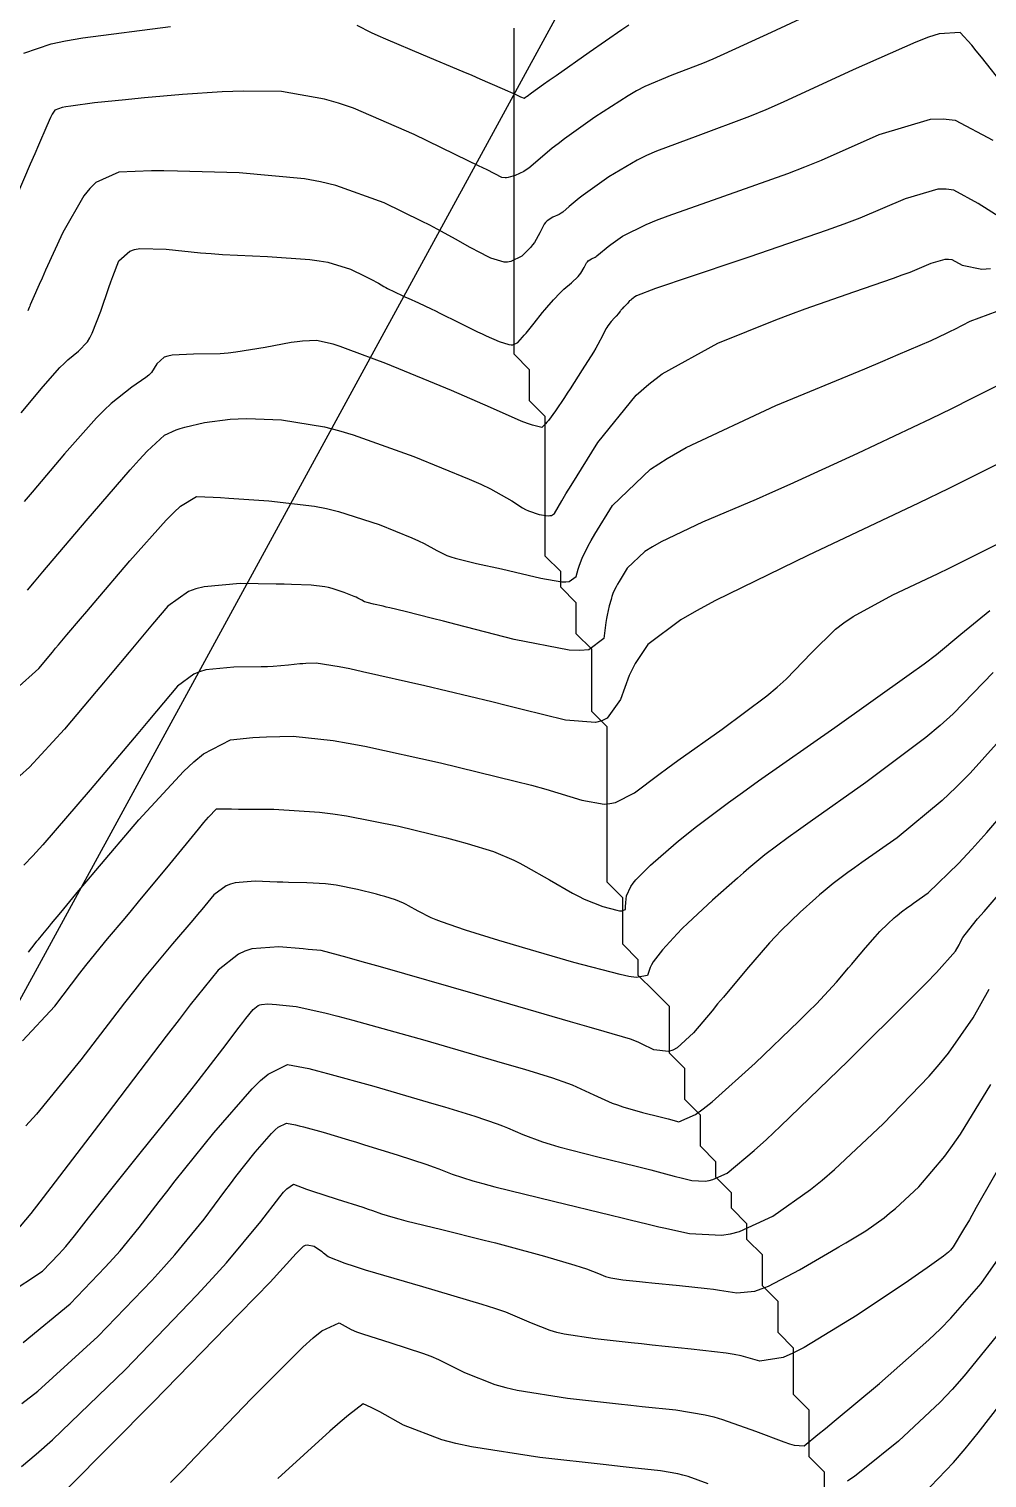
# Model space of a CAD drawing. Header units: metres. Extents: x 837117 to 838479, y 1189012 to 1191015.
# Drawn here: x 838100.7 to 838162.4, y 1189744.9 to 1189838.2 of the extents above; entities that cross this region are included whole.
import ezdxf

# ---------------------------------------------------------------- set-up
doc = ezdxf.new("R2010")
doc.units = ezdxf.units.M
doc.header["$LTSCALE"] = 0.3
for name, color, linetype in [('CORREDORVIA', 70, 'Continuous'), ('COTAS 10', 1, 'Continuous'), ('COTAS INT', 252, 'Continuous'), ('DRENAJE', 5, 'Continuous')]:
    doc.layers.add(name, color=color, linetype=linetype)

msp = doc.modelspace()

# ---------------------------------------------------------------- linework, layer by layer
at = {"layer": 'CORREDORVIA'}
msp.add_lwpolyline([(837910.676, 1191000.965), (838157.033, 1190996.193), (838237.174, 1190821.339), (838237.001, 1190602.875), (838240.031, 1190437.198), (838223.537, 1190366.272), (838212.196, 1190288.92), (838221.396, 1189997.878), (837954.545, 1189509.173), (837751.159, 1189231.384), (837593.191, 1189234.399), (837744.487, 1189686.609), (837750.277, 1189933.973), (837723.624, 1190051.525), (837726.092, 1190134.48), (837885.383, 1190229.429), (837983.184, 1190344.12), (837817.554, 1190502.187), (837798.033, 1190660.17), (837963.574, 1190795.982)], close=True, dxfattribs=at)
at = {"layer": 'COTAS 10'}
for points in [[(838100.147, 1189813.451), (838101.558, 1189815.133), (838102.652, 1189816.358), (838102.91, 1189816.62), (838103.15, 1189816.85), (838103.853, 1189817.402), (838104.424, 1189818.003), (838104.58, 1189818.263), (838104.734, 1189818.564), (838105.283, 1189819.987), (838105.791, 1189821.511), (838105.921, 1189821.875), (838106.045, 1189822.213), (838106.451, 1189823.227), (838107.143, 1189823.859), (838107.447, 1189823.957), (838107.8, 1189824.022), (838109.484, 1189823.979), (838111.704, 1189823.747), (838112.396, 1189823.693), (838113.122, 1189823.644), (838116.02, 1189823.501), (838118.737, 1189823.308), (838119.347, 1189823.226), (838119.896, 1189823.132), (838121.368, 1189822.693), (838122.294, 1189822.237), (838122.5, 1189822.133), (838122.683, 1189822.039), (838123.158, 1189821.781), (838123.52, 1189821.577), (838123.632, 1189821.517), (838123.748, 1189821.456), (838124.207, 1189821.223), (838124.739, 1189820.968), (838124.902, 1189820.893), (838125.07, 1189820.816), (838125.732, 1189820.52), (838126.559, 1189820.14), (838126.831, 1189820.009), (838127.122, 1189819.868), (838128.33, 1189819.267), (838129.54, 1189818.667), (838129.833, 1189818.527), (838130.107, 1189818.399), (838130.942, 1189818.027), (838131.563, 1189817.835), (838131.701, 1189817.82), (838131.824, 1189817.822), (838132.149, 1189817.963), (838132.448, 1189818.307), (838132.555, 1189818.436), (838132.672, 1189818.58), (838133.185, 1189819.22), (838133.732, 1189819.898), (838133.87, 1189820.065), (838134.003, 1189820.224), (838134.439, 1189820.722), (838134.859, 1189821.158), (838134.982, 1189821.277), (838135.108, 1189821.395), (838135.588, 1189821.816), (838136.018, 1189822.221), (838136.113, 1189822.329), (838136.197, 1189822.435), (838136.412, 1189822.803), (838136.573, 1189823.105), (838136.623, 1189823.169), (838136.676, 1189823.225), (838136.885, 1189823.356), (838137.112, 1189823.461), (838137.175, 1189823.5), (838137.238, 1189823.544), (838137.468, 1189823.739), (838137.826, 1189824.038), (838137.969, 1189824.148), (838138.132, 1189824.27), (838138.882, 1189824.807), (838140.416, 1189825.575), (838141.074, 1189825.842), (838141.833, 1189826.133), (838145.414, 1189827.381), (838149.527, 1189828.845), (838150.621, 1189829.273), (838151.696, 1189829.71), (838155.414, 1189831.368), (838158.721, 1189832.357), (838159.537, 1189832.373), (838160.308, 1189832.277), (838162.732, 1189830.996)], [(838168.77, 1189813.026), (838161.839, 1189809.531), (838159.898, 1189808.577), (838157.947, 1189807.63), (838150.822, 1189804.257), (838144.867, 1189801.351), (838143.654, 1189800.698), (838142.63, 1189800.111), (838140.506, 1189798.537), (838139.694, 1189797.296), (838139.497, 1189796.919), (838139.312, 1189796.528), (838138.744, 1189794.992), (838137.904, 1189793.796), (838137.546, 1189793.618), (838137.135, 1189793.506), (838135.202, 1189793.659), (838132.422, 1189794.354), (838131.478, 1189794.584), (838130.458, 1189794.831), (838126.142, 1189795.861), (838122.144, 1189796.777), (838121.325, 1189796.953), (838120.63, 1189797.094), (838119.157, 1189797.321), (838118.483, 1189797.304), (838118.29, 1189797.292), (838118.096, 1189797.276), (838117.374, 1189797.192), (838116.385, 1189797.109), (838116.021, 1189797.094), (838115.619, 1189797.083), (838113.843, 1189797.069), (838112.055, 1189796.888), (838111.644, 1189796.771), (838111.271, 1189796.625), (838110.228, 1189795.853), (838108.876, 1189794.242), (838108.308, 1189793.567), (838107.656, 1189792.792), (838104.601, 1189789.165), (838101.546, 1189785.633), (838100.894, 1189784.918), (838100.326, 1189784.317)], [(838099.324, 1189756.72), (838101.53, 1189758.187), (838102.574, 1189759.276), (838102.809, 1189759.533), (838103.02, 1189759.77), (838103.587, 1189760.463), (838104.488, 1189761.621), (838104.91, 1189762.151), (838105.406, 1189762.773), (838107.822, 1189765.774), (838110.404, 1189768.991), (838111.004, 1189769.748), (838111.556, 1189770.447), (838113.135, 1189772.489), (838114.201, 1189773.891), (838114.429, 1189774.187), (838114.627, 1189774.442), (838115.1, 1189775.028), (838115.416, 1189775.282), (838115.516, 1189775.327), (838115.621, 1189775.361), (838116.046, 1189775.393), (838116.604, 1189775.343), (838116.793, 1189775.325), (838116.997, 1189775.305), (838117.86, 1189775.216), (838119.715, 1189774.823), (838120.545, 1189774.61), (838121.512, 1189774.353), (838126.146, 1189773.049), (838130.773, 1189771.707), (838131.735, 1189771.426), (838132.559, 1189771.184), (838134.382, 1189770.638), (838135.349, 1189770.291), (838135.633, 1189770.175), (838135.924, 1189770.051), (838137.032, 1189769.532), (838138.214, 1189769.009), (838138.551, 1189768.883), (838138.893, 1189768.764), (838140.161, 1189768.401), (838141.31, 1189768.118), (838141.575, 1189768.05), (838141.818, 1189767.986), (838142.506, 1189767.793), (838143.588, 1189768.272), (838144.079, 1189768.632), (838144.654, 1189769.091), (838147.422, 1189771.572), (838150.24, 1189774.272), (838150.846, 1189774.87), (838151.377, 1189775.402), (838152.668, 1189776.782), (838153.438, 1189777.703), (838153.642, 1189777.946), (838153.841, 1189778.184), (838154.526, 1189779), (838155.146, 1189779.713), (838155.305, 1189779.886), (838155.459, 1189780.048), (838155.966, 1189780.544), (838156.388, 1189780.921), (838156.488, 1189781.008), (838156.58, 1189781.087), (838156.852, 1189781.313), (838157.25, 1189781.609), (838157.423, 1189781.733), (838157.623, 1189781.875), (838158.568, 1189782.539), (838160.533, 1189784.431), (838161.376, 1189785.347), (838162.347, 1189786.433), (838166.934, 1189791.77)], [(838109.763, 1189744.579), (838110.555, 1189745.375), (838111.409, 1189746.244), (838114.996, 1189749.981), (838118.284, 1189753.289), (838118.949, 1189753.887), (838119.507, 1189754.347), (838120.639, 1189754.858), (838121.415, 1189754.425), (838121.75, 1189754.289), (838122.136, 1189754.147), (838123.964, 1189753.576), (838126.009, 1189752.91), (838126.533, 1189752.707), (838127.038, 1189752.496), (838128.708, 1189751.668), (838130.669, 1189750.879), (838131.357, 1189750.692), (838132.107, 1189750.519), (838135.344, 1189750.011), (838138.632, 1189749.641), (838139.416, 1189749.555), (838140.146, 1189749.477), (838142.322, 1189749.253), (838144.215, 1189748.937), (838144.765, 1189748.799), (838145.327, 1189748.639), (838147.451, 1189747.884), (838149.267, 1189747.194), (838149.635, 1189747.077), (838149.944, 1189746.991), (838150.572, 1189746.947), (838151.469, 1189747.662), (838151.947, 1189748.054), (838152.525, 1189748.532), (838155.443, 1189750.959), (838158.617, 1189753.756), (838159.356, 1189754.467), (838160.035, 1189755.149), (838161.982, 1189757.382), (838163.677, 1189759.814)]]:
    msp.add_lwpolyline(points, dxfattribs=at)
at = {"layer": 'COTAS INT'}
for points in [[(838151.553, 1189839.359), (838148.449, 1189837.933), (838145.414, 1189836.526), (838144.696, 1189836.212), (838144.03, 1189835.93), (838142.067, 1189835.182), (838140.32, 1189834.44), (838139.792, 1189834.162), (838139.243, 1189833.852), (838137.1, 1189832.467), (838135.156, 1189831.075), (838134.733, 1189830.759), (838134.361, 1189830.474), (838133.434, 1189829.696), (838132.846, 1189829.195), (838132.687, 1189829.083), (838132.53, 1189828.983), (838131.977, 1189828.723), (838131.515, 1189828.592), (838131.414, 1189828.575), (838131.326, 1189828.566), (838131.108, 1189828.6), (838130.158, 1189829.076), (838129.608, 1189829.345), (838128.934, 1189829.675), (838125.465, 1189831.36), (838121.551, 1189833.045), (838120.597, 1189833.374), (838119.698, 1189833.644), (838116.921, 1189834.121), (838114.476, 1189834.147), (838113.788, 1189834.133), (838113.093, 1189834.109), (838110.544, 1189833.945), (838108.101, 1189833.722), (838107.475, 1189833.662), (838106.87, 1189833.602), (838104.866, 1189833.391), (838103.341, 1189833.193), (838103.038, 1189833.142), (838102.788, 1189833.092), (838102.313, 1189832.925), (838102.152, 1189832.676), (838102.098, 1189832.575), (838102.04, 1189832.46), (838101.799, 1189831.926), (838101.265, 1189830.678), (838101.023, 1189830.113), (838100.74, 1189829.452), (838099.375, 1189826.269)], [(838100.322, 1189836.587), (838102.078, 1189837.206), (838103.007, 1189837.39), (838104.128, 1189837.58), (838109.774, 1189838.313)], [(838163.522, 1189834.417), (838162.001, 1189836.342), (838161.669, 1189836.75), (838161.374, 1189837.102), (838160.63, 1189837.922), (838159.274, 1189837.836), (838158.593, 1189837.617), (838157.78, 1189837.314), (838153.741, 1189835.517), (838149.225, 1189833.439), (838148.111, 1189832.959), (838147.056, 1189832.521), (838143.741, 1189831.282), (838141.077, 1189830.287), (838140.433, 1189830.002), (838139.83, 1189829.713), (838137.991, 1189828.637), (838136.644, 1189827.672), (838136.351, 1189827.454), (838136.093, 1189827.256), (838135.451, 1189826.717), (838135.038, 1189826.368), (838134.924, 1189826.289), (838134.811, 1189826.219), (838134.404, 1189826.03), (838134.027, 1189825.794), (838133.932, 1189825.694), (838133.842, 1189825.579), (838133.552, 1189825.037), (838133.215, 1189824.415), (838133.094, 1189824.25), (838132.962, 1189824.088), (838132.388, 1189823.526), (838131.689, 1189823.177), (838131.478, 1189823.148), (838131.26, 1189823.149), (838130.41, 1189823.399), (838129.521, 1189823.853), (838129.278, 1189823.983), (838129.035, 1189824.115), (838128.172, 1189824.607), (838126.941, 1189825.276), (838126.467, 1189825.519), (838125.936, 1189825.787), (838123.54, 1189826.966), (838120.419, 1189828.079), (838119.431, 1189828.306), (838118.39, 1189828.498), (838114.185, 1189828.895), (838110.226, 1189829.003), (838109.341, 1189829.012), (838108.547, 1189829.012), (838106.44, 1189828.939), (838104.967, 1189828.262), (838104.573, 1189827.881), (838104.184, 1189827.418), (838102.826, 1189825.047), (838101.728, 1189822.619), (838101.503, 1189822.119), (838101.311, 1189821.694), (838100.902, 1189820.781), (838100.74, 1189820.402), (838100.704, 1189820.314), (838100.672, 1189820.233), (838100.587, 1189819.999)], [(838121.778, 1189838.393), (838122.701, 1189837.934), (838123.127, 1189837.742), (838123.626, 1189837.522), (838126.046, 1189836.493), (838128.59, 1189835.422), (838129.169, 1189835.176), (838129.693, 1189834.951), (838131.13, 1189834.319), (838132.006, 1189833.927), (838132.176, 1189833.853), (838132.314, 1189833.794), (838132.551, 1189833.707), (838132.642, 1189833.765), (838132.688, 1189833.798), (838132.744, 1189833.838), (838133.023, 1189834.045), (838133.797, 1189834.6), (838134.165, 1189834.861), (838134.6, 1189835.168), (838136.727, 1189836.661), (838138.849, 1189838.125), (838139.28, 1189838.413)], [(838163.305, 1189825.96), (838161.795, 1189826.927), (838160.218, 1189827.775), (838159.721, 1189827.843), (838159.197, 1189827.839), (838157.088, 1189827.219), (838154.167, 1189825.981), (838153.132, 1189825.587), (838151.998, 1189825.17), (838147.088, 1189823.48), (838142.589, 1189821.979), (838141.715, 1189821.682), (838141.003, 1189821.436), (838139.773, 1189820.977), (838139.621, 1189820.868), (838139.587, 1189820.843), (838139.558, 1189820.821), (838139.486, 1189820.76), (838139.439, 1189820.72), (838139.426, 1189820.711), (838139.413, 1189820.703), (838139.367, 1189820.682), (838139.325, 1189820.655), (838139.314, 1189820.644), (838139.304, 1189820.631), (838139.271, 1189820.57), (838139.227, 1189820.495), (838139.21, 1189820.473), (838139.191, 1189820.451), (838139.104, 1189820.369), (838139.006, 1189820.283), (838138.98, 1189820.259), (838138.955, 1189820.235), (838138.87, 1189820.147), (838138.782, 1189820.045), (838138.755, 1189820.013), (838138.726, 1189819.979), (838138.615, 1189819.842), (838138.474, 1189819.671), (838138.427, 1189819.617), (838138.376, 1189819.559), (838138.162, 1189819.323), (838137.934, 1189819.033), (838137.874, 1189818.94), (838137.815, 1189818.842), (838137.612, 1189818.444), (838137.291, 1189817.838), (838137.158, 1189817.608), (838137.005, 1189817.352), (838136.293, 1189816.204), (838135.517, 1189814.996), (838135.325, 1189814.702), (838135.142, 1189814.425), (838134.563, 1189813.572), (838134.116, 1189812.958), (838134.016, 1189812.833), (838133.927, 1189812.726), (838133.692, 1189812.503), (838133.083, 1189812.638), (838132.758, 1189812.758), (838132.365, 1189812.914), (838130.382, 1189813.775), (838127.873, 1189814.875), (838127.148, 1189815.183), (838126.411, 1189815.491), (838123.642, 1189816.612), (838121.22, 1189817.528), (838120.702, 1189817.706), (838120.25, 1189817.852), (838119.166, 1189818.108), (838118.261, 1189818.066), (838117.922, 1189818.023), (838117.545, 1189817.967), (838115.861, 1189817.656), (838113.977, 1189817.346), (838113.474, 1189817.292), (838112.978, 1189817.251), (838111.253, 1189817.216), (838109.873, 1189817.153), (838109.594, 1189817.094), (838109.361, 1189817.018), (838108.894, 1189816.594), (838108.541, 1189816.035), (838108.379, 1189815.874), (838108.19, 1189815.71), (838107.279, 1189815.093), (838105.949, 1189814.049), (838105.498, 1189813.616), (838105.009, 1189813.12), (838102.942, 1189810.807), (838100.852, 1189808.33), (838100.349, 1189807.73)], [(838100.556, 1189802.024), (838101.009, 1189802.56), (838101.557, 1189803.209), (838104.327, 1189806.481), (838107.164, 1189809.764), (838107.754, 1189810.419), (838108.26, 1189810.964), (838109.383, 1189812.015), (838110.126, 1189812.341), (838110.393, 1189812.429), (838110.687, 1189812.516), (838111.967, 1189812.821), (838113.609, 1189813.03), (838114.13, 1189813.056), (838114.681, 1189813.068), (838116.911, 1189812.996), (838119.692, 1189812.536), (838120.59, 1189812.302), (838121.543, 1189812.023), (838125.449, 1189810.634), (838129.014, 1189809.171), (838129.752, 1189808.844), (838130.383, 1189808.552), (838131.764, 1189807.784), (838132.446, 1189807.317), (838132.637, 1189807.215), (838132.827, 1189807.126), (838133.521, 1189806.902), (838134.095, 1189806.822), (838134.21, 1189806.823), (838134.306, 1189806.834), (838134.497, 1189806.956), (838134.966, 1189807.771), (838135.238, 1189808.218), (838135.572, 1189808.762), (838137.291, 1189811.526), (838139.767, 1189814.57), (838140.577, 1189815.291), (838141.442, 1189815.959), (838145.017, 1189817.928), (838148.751, 1189819.423), (838149.716, 1189819.792), (838150.651, 1189820.141), (838153.778, 1189821.238), (838156.327, 1189822.109), (838156.896, 1189822.316), (838157.407, 1189822.507), (838158.762, 1189823.07), (838159.659, 1189823.334), (838159.881, 1189823.336), (838160.093, 1189823.307), (838160.763, 1189822.946), (838162.015, 1189822.688), (838162.593, 1189822.725)], [(838099.817, 1189795.642), (838101.279, 1189796.988), (838102.166, 1189798.042), (838102.371, 1189798.286), (838102.559, 1189798.509), (838103.091, 1189799.144), (838103.968, 1189800.181), (838104.373, 1189800.658), (838104.848, 1189801.217), (838107.151, 1189803.923), (838109.489, 1189806.53), (838109.987, 1189807.026), (838110.419, 1189807.426), (838111.44, 1189808.056), (838112.517, 1189808.011), (838112.986, 1189807.985), (838113.528, 1189807.953), (838116.101, 1189807.787), (838119.048, 1189807.428), (838119.827, 1189807.274), (838120.589, 1189807.097), (838123.207, 1189806.258), (838125.304, 1189805.397), (838125.739, 1189805.205), (838126.11, 1189805.033), (838126.923, 1189804.581), (838127.558, 1189804.257), (838127.818, 1189804.167), (838128.113, 1189804.076), (838129.482, 1189803.744), (838131.093, 1189803.397), (838131.542, 1189803.296), (838131.991, 1189803.193), (838133.621, 1189802.803), (838134.965, 1189802.572), (838135.233, 1189802.57), (838135.457, 1189802.593), (838135.889, 1189802.898), (838136.033, 1189803.37), (838136.074, 1189803.5), (838136.116, 1189803.629), (838136.275, 1189804.089), (838136.676, 1189804.886), (838136.871, 1189805.228), (838137.102, 1189805.622), (838138.242, 1189807.481), (838140.694, 1189809.807), (838141.752, 1189810.495), (838142.976, 1189811.202), (838148.768, 1189813.914), (838154.479, 1189816.282), (838155.652, 1189816.773), (838156.647, 1189817.192), (838158.768, 1189818.107), (838159.741, 1189818.568), (838160.013, 1189818.701), (838160.286, 1189818.835), (838161.284, 1189819.339), (838163.017, 1189819.989)], [(838166.222, 1189816.798), (838161.388, 1189814.357), (838160.063, 1189813.704), (838158.744, 1189813.062), (838154.028, 1189810.826), (838149.65, 1189808.827), (838148.543, 1189808.333), (838147.481, 1189807.866), (838144.028, 1189806.393), (838141.367, 1189805.147), (838140.805, 1189804.822), (838140.319, 1189804.506), (838139.192, 1189803.437), (838138.669, 1189802.583), (838138.562, 1189802.402), (838138.473, 1189802.245), (838138.288, 1189801.879), (838138.202, 1189801.619), (838138.173, 1189801.53), (838138.143, 1189801.433), (838138.02, 1189801.018), (838137.884, 1189800.412), (838137.847, 1189800.194), (838137.809, 1189799.954), (838137.672, 1189798.908), (838136.705, 1189798.175), (838136.143, 1189798.133), (838135.455, 1189798.161), (838131.906, 1189798.844), (838128.165, 1189799.813), (838127.356, 1189800.021), (838126.644, 1189800.204), (838124.89, 1189800.647), (838123.9, 1189800.888), (838123.669, 1189800.942), (838123.458, 1189800.991), (838122.851, 1189801.126), (838122.44, 1189801.226), (838122.351, 1189801.253), (838122.273, 1189801.28), (838122.082, 1189801.377), (838121.837, 1189801.513), (838121.726, 1189801.565), (838121.595, 1189801.623), (838120.964, 1189801.882), (838120.177, 1189802.134), (838119.948, 1189802.187), (838119.714, 1189802.234), (838118.827, 1189802.342), (838117.569, 1189802.396), (838117.101, 1189802.409), (838116.58, 1189802.421), (838114.266, 1189802.455), (838111.937, 1189802.247), (838111.406, 1189802.107), (838110.926, 1189801.931), (838109.604, 1189800.995), (838108.614, 1189799.828), (838108.072, 1189799.186), (838107.105, 1189798.033), (838105.883, 1189796.574), (838105.451, 1189796.06), (838104.98, 1189795.499), (838102.94, 1189793.077), (838100.682, 1189790.638), (838100.072, 1189790.066)], [(838100.624, 1189778.718), (838101.062, 1189779.29), (838101.166, 1189779.423), (838101.262, 1189779.543), (838101.544, 1189779.885), (838101.861, 1189780.26), (838101.98, 1189780.403), (838102.111, 1189780.562), (838102.696, 1189781.275), (838103.875, 1189782.689), (838104.381, 1189783.289), (838104.965, 1189783.98), (838107.722, 1189787.233), (838110.613, 1189790.362), (838111.281, 1189790.976), (838111.893, 1189791.48), (838113.624, 1189792.389), (838115.073, 1189792.543), (838115.505, 1189792.571), (838115.952, 1189792.593), (838117.679, 1189792.62), (838120.239, 1189792.35), (838121.211, 1189792.184), (838122.296, 1189791.978), (838127.163, 1189790.908), (838131.971, 1189789.734), (838133.018, 1189789.463), (838133.943, 1189789.215), (838136.256, 1189788.517), (838137.696, 1189788.258), (838138.069, 1189788.287), (838138.432, 1189788.359), (838139.65, 1189788.986), (838141.214, 1189790.167), (838141.795, 1189790.59), (838142.441, 1189791.054), (838145.304, 1189793.076), (838148.181, 1189795.226), (838148.835, 1189795.771), (838149.427, 1189796.294), (838151.048, 1189798.002), (838152.594, 1189799.523), (838153.139, 1189799.929), (838153.734, 1189800.329), (838156.301, 1189801.715), (838159.173, 1189803.075), (838159.959, 1189803.457), (838160.741, 1189803.841), (838163.534, 1189805.249)], [(838100.229, 1189773.013), (838102.311, 1189775.253), (838103.934, 1189777.373), (838104.317, 1189777.862), (838104.672, 1189778.31), (838105.716, 1189779.573), (838106.851, 1189780.914), (838107.263, 1189781.41), (838107.718, 1189781.959), (838109.717, 1189784.395), (838111.564, 1189786.636), (838111.924, 1189787.064), (838112.217, 1189787.407), (838112.73, 1189787.95), (838113.346, 1189787.943), (838113.705, 1189787.94), (838114.146, 1189787.936), (838116.418, 1189787.919), (838119.362, 1189787.739), (838120.226, 1189787.633), (838121.111, 1189787.503), (838124.486, 1189786.83), (838127.555, 1189786.074), (838128.248, 1189785.891), (838128.873, 1189785.719), (838130.564, 1189785.195), (838131.876, 1189784.641), (838132.262, 1189784.452), (838132.658, 1189784.246), (838134.172, 1189783.371), (838135.661, 1189782.513), (838136.042, 1189782.319), (838136.409, 1189782.143), (838137.62, 1189781.664), (838138.524, 1189781.417), (838138.698, 1189781.387), (838138.838, 1189781.375), (838139.066, 1189781.471), (838139.085, 1189781.732), (838139.093, 1189781.824), (838139.103, 1189781.925), (838139.147, 1189782.358), (838139.416, 1189782.955), (838139.567, 1189783.159), (838139.75, 1189783.38), (838140.69, 1189784.315), (838141.845, 1189785.335), (838142.165, 1189785.608), (838142.485, 1189785.878), (838143.642, 1189786.822), (838145.713, 1189788.359), (838146.61, 1189789.003), (838147.647, 1189789.741), (838152.56, 1189793.194), (838157.35, 1189796.591), (838158.309, 1189797.293), (838159.11, 1189797.892), (838160.678, 1189799.196), (838162.534, 1189800.724)], [(838162.763, 1189796.72), (838160.189, 1189794.072), (838159.331, 1189793.311), (838158.411, 1189792.537), (838154.563, 1189789.642), (838150.972, 1189787.119), (838150.214, 1189786.579), (838149.559, 1189786.109), (838148.045, 1189784.986), (838147.015, 1189784.129), (838146.665, 1189783.826), (838146.286, 1189783.495), (838144.682, 1189782.064), (838143.1, 1189780.592), (838142.735, 1189780.236), (838142.401, 1189779.902), (838141.459, 1189778.881), (838140.864, 1189778.093), (838140.749, 1189777.907), (838140.656, 1189777.735), (838140.497, 1189777.226), (838139.759, 1189777.098), (838139.3, 1189777.165), (838138.73, 1189777.277), (838135.752, 1189778.054), (838132.432, 1189779.023), (838131.647, 1189779.256), (838130.92, 1189779.474), (838128.776, 1189780.136), (838127.233, 1189780.666), (838126.884, 1189780.801), (838126.568, 1189780.931), (838125.711, 1189781.358), (838125.101, 1189781.711), (838124.941, 1189781.794), (838124.786, 1189781.87), (838124.257, 1189782.093), (838123.576, 1189782.305), (838123.324, 1189782.374), (838123.044, 1189782.448), (838121.808, 1189782.752), (838120.448, 1189783.024), (838120.091, 1189783.076), (838119.743, 1189783.119), (838118.557, 1189783.191), (838117.359, 1189783.211), (838117.004, 1189783.22), (838116.638, 1189783.231), (838115.232, 1189783.285), (838113.927, 1189783.189), (838113.625, 1189783.106), (838113.349, 1189782.999), (838112.566, 1189782.406), (838111.781, 1189781.466), (838111.504, 1189781.139), (838111.2, 1189780.784), (838109.888, 1189779.262), (838108.082, 1189777.076), (838107.468, 1189776.302), (838106.805, 1189775.455), (838103.997, 1189771.787), (838101.146, 1189768.288), (838100.455, 1189767.547)], [(838164.849, 1189794.245), (838161.268, 1189790.253), (838160.354, 1189789.329), (838159.472, 1189788.484), (838156.565, 1189786.091), (838154.297, 1189784.497), (838153.819, 1189784.156), (838153.405, 1189783.859), (838152.449, 1189783.15), (838151.798, 1189782.608), (838151.576, 1189782.417), (838151.337, 1189782.208), (838150.324, 1189781.304), (838149.107, 1189780.115), (838148.739, 1189779.726), (838148.358, 1189779.312), (838146.87, 1189777.602), (838145.388, 1189775.835), (838145.01, 1189775.385), (838144.647, 1189774.952), (838143.457, 1189773.529), (838142.395, 1189772.563), (838142.114, 1189772.418), (838141.839, 1189772.326), (838140.89, 1189772.434), (838140.105, 1189772.816), (838139.933, 1189772.896), (838139.78, 1189772.964), (838139.391, 1189773.12), (838137.703, 1189773.613), (838136.731, 1189773.895), (838135.54, 1189774.24), (838129.417, 1189776.01), (838123.299, 1189777.769), (838122.111, 1189778.107), (838121.143, 1189778.38), (838119.475, 1189778.827), (838118.914, 1189778.877), (838118.644, 1189778.901), (838118.324, 1189778.928), (838116.752, 1189779.061), (838115, 1189778.926), (838114.566, 1189778.785), (838114.154, 1189778.6), (838112.849, 1189777.555), (838111.044, 1189775.325), (838110.317, 1189774.393), (838109.491, 1189773.323), (838105.684, 1189768.322), (838102.063, 1189763.563), (838101.354, 1189762.645), (838100.773, 1189761.902), (838099.733, 1189760.664)], [(838100.275, 1189753.59), (838103.308, 1189756.08), (838105.567, 1189758.435), (838106.075, 1189758.99), (838106.532, 1189759.502), (838107.758, 1189761), (838109.037, 1189762.677), (838109.527, 1189763.302), (838110.077, 1189763.997), (838112.554, 1189767.085), (838115.023, 1189769.917), (838115.568, 1189770.45), (838116.053, 1189770.874), (838117.303, 1189771.496), (838118.678, 1189771.225), (838119.243, 1189771.087), (838119.887, 1189770.92), (838122.875, 1189770.088), (838126.006, 1189769.175), (838126.739, 1189768.958), (838127.415, 1189768.756), (838129.373, 1189768.156), (838130.811, 1189767.671), (838131.158, 1189767.543), (838131.483, 1189767.416), (838132.472, 1189766.98), (838133.727, 1189766.504), (838134.219, 1189766.352), (838134.774, 1189766.192), (838137.302, 1189765.542), (838139.758, 1189764.946), (838140.267, 1189764.82), (838140.702, 1189764.71), (838141.658, 1189764.456), (838142.206, 1189764.302), (838142.384, 1189764.256), (838142.573, 1189764.209), (838143.35, 1189764.028), (838144.215, 1189763.984), (838144.46, 1189764.024), (838144.706, 1189764.087), (838145.614, 1189764.5), (838147.368, 1189765.946), (838148.148, 1189766.66), (838149.055, 1189767.51), (838153.395, 1189771.711), (838157.605, 1189775.89), (838158.43, 1189776.726), (838159.108, 1189777.423), (838160.326, 1189778.778), (838160.555, 1189779.188), (838160.61, 1189779.288), (838160.661, 1189779.382), (838160.811, 1189779.674), (838161.417, 1189780.458), (838161.754, 1189780.862), (838162.165, 1189781.347), (838164.261, 1189783.775)], [(838100.2, 1189749.675), (838101.226, 1189750.459), (838105.087, 1189753.972), (838108.56, 1189757.594), (838109.341, 1189758.447), (838110.044, 1189759.234), (838111.929, 1189761.538), (838113.271, 1189763.343), (838113.632, 1189763.817), (838113.988, 1189764.279), (838115.232, 1189765.855), (838116.278, 1189767.054), (838116.509, 1189767.28), (838116.714, 1189767.46), (838117.243, 1189767.723), (838117.826, 1189767.608), (838118.065, 1189767.55), (838118.338, 1189767.479), (838119.604, 1189767.126), (838121.238, 1189766.643), (838121.743, 1189766.489), (838122.27, 1189766.327), (838124.364, 1189765.674), (838126.273, 1189765.051), (838126.683, 1189764.91), (838127.042, 1189764.781), (838127.912, 1189764.428), (838129.24, 1189763.998), (838129.887, 1189763.821), (838130.656, 1189763.62), (838134.443, 1189762.683), (838138.151, 1189761.79), (838138.87, 1189761.616), (838139.455, 1189761.474), (838140.457, 1189761.227), (838140.957, 1189761.107), (838141.226, 1189761.045), (838141.551, 1189760.971), (838143.2, 1189760.6), (838145.25, 1189760.497), (838145.829, 1189760.592), (838146.414, 1189760.74), (838148.565, 1189761.719), (838150.984, 1189763.438), (838151.737, 1189764.053), (838152.526, 1189764.728), (838155.677, 1189767.666), (838158.625, 1189770.739), (838159.286, 1189771.498), (838159.88, 1189772.219), (838161.468, 1189774.491), (838162.503, 1189776.337)], [(838100.171, 1189745.614), (838101.121, 1189746.401), (838102.176, 1189747.329), (838106.866, 1189751.865), (838111.476, 1189756.647), (838112.481, 1189757.731), (838113.369, 1189758.712), (838115.596, 1189761.387), (838116.808, 1189762.971), (838117.055, 1189763.263), (838117.264, 1189763.491), (838117.702, 1189763.788), (838118.246, 1189763.57), (838118.522, 1189763.473), (838118.853, 1189763.362), (838120.502, 1189762.829), (838122.159, 1189762.298), (838122.494, 1189762.186), (838122.777, 1189762.091), (838123.352, 1189761.876), (838124.087, 1189761.652), (838124.47, 1189761.551), (838124.931, 1189761.433), (838127.245, 1189760.866), (838129.976, 1189760.19), (838130.699, 1189760.003), (838131.409, 1189759.817), (838133.854, 1189759.147), (838135.819, 1189758.569), (838136.225, 1189758.441), (838136.572, 1189758.326), (838137.328, 1189758.028), (838137.792, 1189757.841), (838137.955, 1189757.797), (838138.132, 1189757.756), (838138.898, 1189757.636), (838139.984, 1189757.519), (838140.363, 1189757.48), (838140.777, 1189757.438), (838142.554, 1189757.263), (838144.336, 1189757.072), (838144.752, 1189757.02), (838145.135, 1189756.969), (838146.238, 1189756.786), (838147.397, 1189756.903), (838147.815, 1189757.04), (838148.275, 1189757.223), (838150.288, 1189758.261), (838152.335, 1189759.462), (838152.817, 1189759.746), (838153.262, 1189760.01), (838154.562, 1189760.789), (838155.728, 1189761.616), (838156.088, 1189761.909), (838156.465, 1189762.23), (838157.958, 1189763.621), (838159.644, 1189765.587), (838160.142, 1189766.271), (838160.653, 1189767.015), (838162.61, 1189770.205)], [(838163.94, 1189766.248), (838161.667, 1189762.275), (838161.221, 1189761.5), (838160.853, 1189760.866), (838160.188, 1189759.751), (838160.003, 1189759.539), (838159.939, 1189759.474), (838159.869, 1189759.407), (838159.567, 1189759.141), (838158.505, 1189758.389), (838157.956, 1189758.015), (838157.296, 1189757.57), (838153.989, 1189755.362), (838150.577, 1189753.279), (838149.851, 1189752.912), (838149.219, 1189752.637), (838147.727, 1189752.4), (838146.518, 1189752.735), (838146.064, 1189752.821), (838145.559, 1189752.903), (838143.306, 1189753.174), (838140.782, 1189753.426), (838140.107, 1189753.497), (838139.441, 1189753.567), (838137.121, 1189753.824), (838135.12, 1189754.138), (838134.656, 1189754.245), (838134.23, 1189754.36), (838133.018, 1189754.848), (838131.363, 1189755.537), (838130.658, 1189755.779), (838129.846, 1189756.043), (838126.023, 1189757.181), (838122.337, 1189758.257), (838121.611, 1189758.483), (838121.013, 1189758.676), (838119.92, 1189759.113), (838119.624, 1189759.353), (838119.529, 1189759.422), (838119.428, 1189759.494), (838119.018, 1189759.763), (838118.569, 1189759.866), (838118.445, 1189759.832), (838118.32, 1189759.771), (838117.868, 1189759.327), (838116.178, 1189757.483), (838115.273, 1189756.539), (838114.178, 1189755.407), (838108.645, 1189749.757), (838103.127, 1189744.199)], [(838163.776, 1189755.012), (838160.885, 1189751.442), (838160.107, 1189750.573), (838159.34, 1189749.755), (838156.654, 1189747.231), (838154.364, 1189745.386), (838153.847, 1189744.996), (838153.381, 1189744.658)], [(838158.236, 1189743.812), (838160.201, 1189745.868), (838160.951, 1189746.756), (838161.791, 1189747.782), (838165.57, 1189752.642)], [(838144.405, 1189744.498), (838143.111, 1189744.962), (838142.774, 1189745.059), (838142.446, 1189745.143), (838141.338, 1189745.333), (838139.509, 1189745.527), (838138.726, 1189745.614), (838137.824, 1189745.715), (838133.566, 1189746.199), (838129.153, 1189746.868), (838128.151, 1189747.086), (838127.246, 1189747.318), (838124.774, 1189748.275), (838123.252, 1189749.123), (838122.947, 1189749.286), (838122.691, 1189749.419), (838122.183, 1189749.643), (838121.23, 1189748.919), (838120.693, 1189748.455), (838120.037, 1189747.877), (838116.685, 1189744.836)]]:
    msp.add_lwpolyline(points, dxfattribs=at)
at = {"layer": 'DRENAJE'}
msp.add_polyline3d([(838151.896, 1189744.239, 0), (838151.896, 1189745.238, 0), (838150.896, 1189746.238, 0), (838150.896, 1189747.238, 0), (838150.896, 1189748.237, 0), (838150.896, 1189749.237, 0), (838149.896, 1189750.237, 0), (838149.896, 1189751.236, 0), (838149.896, 1189752.236, 0), (838149.896, 1189753.236, 0), (838148.897, 1189754.235, 0), (838148.897, 1189755.235, 0), (838148.897, 1189756.235, 0), (838147.897, 1189757.234, 0), (838147.897, 1189758.234, 0), (838147.897, 1189759.234, 0), (838146.897, 1189760.233, 0), (838146.897, 1189761.233, 0), (838145.898, 1189762.233, 0), (838145.898, 1189763.232, 0), (838144.898, 1189764.232, 0), (838144.898, 1189765.232, 0), (838143.898, 1189766.231, 0), (838143.898, 1189767.231, 0), (838143.898, 1189768.231, 0), (838142.899, 1189769.23, 0), (838142.899, 1189770.23, 0), (838142.899, 1189771.23, 0), (838141.899, 1189772.229, 0), (838141.899, 1189773.229, 0), (838141.899, 1189774.229, 0), (838141.899, 1189775.228, 0), (838140.899, 1189776.228, 0), (838139.9, 1189777.228, 0), (838139.9, 1189778.227, 0), (838138.9, 1189779.227, 0), (838138.9, 1189780.227, 0), (838138.9, 1189781.226, 0), (838138.9, 1189782.226, 0), (838137.9, 1189783.226, 0), (838137.9, 1189784.225, 0), (838137.9, 1189785.225, 0), (838137.9, 1189786.225, 0), (838137.9, 1189787.224, 0), (838137.9, 1189788.224, 0), (838137.9, 1189789.224, 0), (838137.9, 1189790.223, 0), (838137.9, 1189791.223, 0), (838137.9, 1189792.223, 0), (838137.9, 1189793.222, 0), (838136.901, 1189794.222, 0), (838136.901, 1189795.222, 0), (838136.901, 1189796.221, 0), (838136.901, 1189797.221, 0), (838136.901, 1189798.221, 0), (838135.901, 1189799.22, 0), (838135.901, 1189800.22, 0), (838135.901, 1189801.22, 0), (838134.901, 1189802.219, 0), (838134.901, 1189803.219, 0), (838133.902, 1189804.219, 0), (838133.902, 1189805.218, 0), (838133.902, 1189806.218, 0), (838133.902, 1189807.217, 0), (838133.902, 1189808.217, 0), (838133.902, 1189809.217, 0), (838133.902, 1189810.216, 0), (838133.902, 1189811.216, 0), (838133.902, 1189812.216, 0), (838133.902, 1189813.215, 0), (838132.902, 1189814.215, 0), (838132.902, 1189815.215, 0), (838132.902, 1189816.214, 0), (838131.902, 1189817.214, 0), (838131.902, 1189818.214, 0), (838131.902, 1189819.213, 0), (838131.902, 1189820.213, 0), (838131.902, 1189821.213, 0), (838131.902, 1189822.212, 0), (838131.902, 1189823.212, 0), (838131.902, 1189824.212, 0), (838131.902, 1189825.211, 0), (838131.902, 1189826.211, 0), (838131.902, 1189827.211, 0), (838131.902, 1189828.21, 0), (838131.902, 1189829.21, 0), (838131.902, 1189830.21, 0), (838131.902, 1189831.209, 0), (838131.902, 1189832.209, 0), (838131.902, 1189833.209, 0), (838131.902, 1189834.208, 0), (838131.902, 1189835.208, 0), (838131.902, 1189836.208, 0), (838131.902, 1189837.207, 0), (838131.902, 1189838.207, 0)], dxfattribs=at)

doc.saveas('drawing.dxf')
